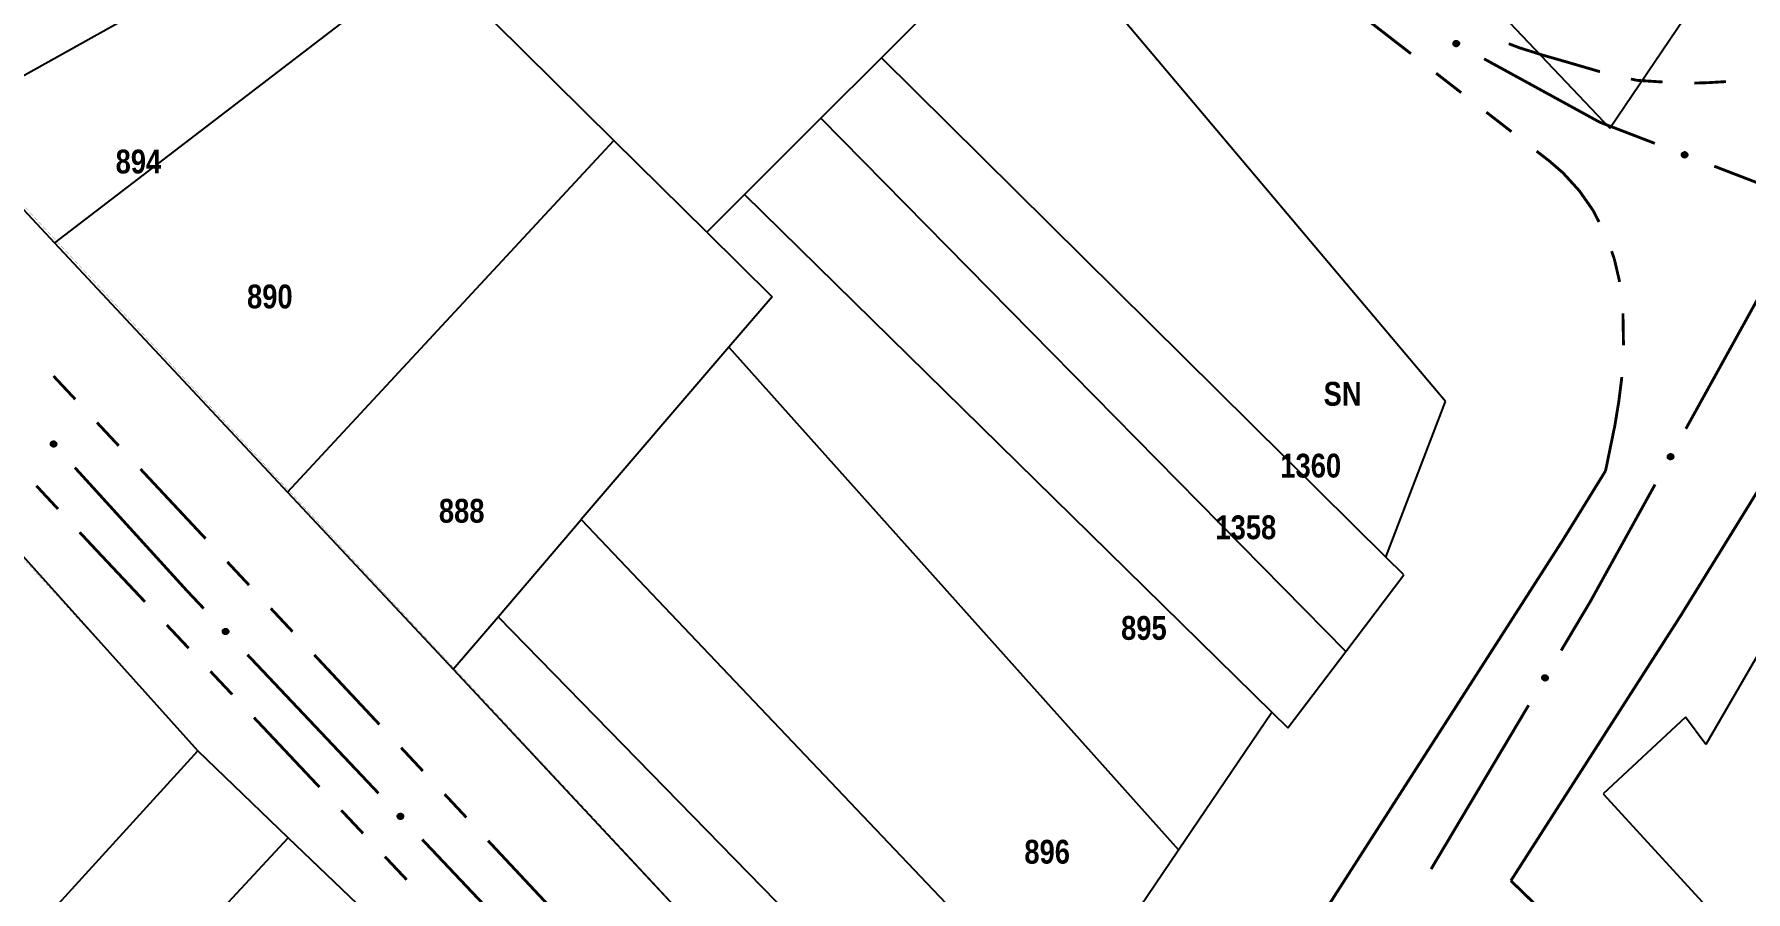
# Model space of a CAD drawing. Extents: x 201549 to 203722, y 4857623 to 4859778.
# Drawn here: x 202934.5 to 203042.1, y 4858835.8 to 4858889.7 of the extents above; entities that cross this region are included whole.
import ezdxf
from ezdxf.enums import TextEntityAlignment as Align

# ---------------------------------------------------------------- set-up
doc = ezdxf.new("R2010")
doc.units = 0
doc.header["$LTSCALE"] = 1.5
doc.header["$MEASUREMENT"] = 0
for name, color, linetype in [('CD-MALHA-LOTES', 40, 'CONTINUOUS'), ('RU-QUADRAS', 6, 'CONTINUOUS'), ('SV-EIXO-ROD-ESTR', 7, 'CONTINUOUS'), ('SV-EIXO-RUA-N-PAV', 6, 'CONTINUOUS'), ('SV-EST-MUNIC-PAV', 20, 'CONTINUOUS'), ('SV-RUA-NAO-PAV-S-GUIA-C-GUIA', 7, 'CONTINUOUS'), ('Th_NmrPort', 1, 'CONTINUOUS')]:
    doc.layers.add(name, color=color, linetype=linetype)
doc.styles.get("Standard").update_dxf_attribs({"font": 'swisscbo.ttf'})

msp = doc.modelspace()

# ---------------------------------------------------------------- linework, layer by layer
at = {"layer": 'CD-MALHA-LOTES', "linetype": 'Continuous'}
for p, q in [((203002.2, 4858916.97), (203033.52, 4858883.81)), ((202954.91, 4858898.88), (202928.66, 4858884.23)), ((202997.1, 4858897.59), (202987.74, 4858888.24)), ((203023.2, 4858866.63), (202997.1, 4858897.59)), ((203033.52, 4858883.81), (203041.97, 4858896.33)), ((202959.23, 4858894.61), (202935.77, 4858876.61)), ((202970.93, 4858883.04), (202963.41, 4858890.48)), ((202987.74, 4858888.24), (202983.94, 4858884.44)), ((203019.45, 4858856.83), (202987.74, 4858888.24)), ((202928.66, 4858884.23), (202935.77, 4858876.61)), ((202983.94, 4858884.44), (202979.13, 4858879.64)), ((202983.94, 4858884.44), (203016.93, 4858850.9)), ((202950.42, 4858860.92), (202970.93, 4858883.04)), ((202976.77, 4858877.28), (202970.93, 4858883.04)), ((202979.13, 4858879.64), (202976.77, 4858877.28)), ((202979.13, 4858879.64), (203012.28, 4858847.08)), ((202976.77, 4858877.28), (202980.88, 4858873.21)), ((202935.77, 4858876.61), (202950.42, 4858860.92)), ((202980.88, 4858873.21), (202978.16, 4858870.04)), ((202978.16, 4858870.04), (202968.87, 4858859.19)), ((202978.16, 4858870.04), (203006.42, 4858838.41)), ((203019.45, 4858856.83), (203023.2, 4858866.63)), ((202944.78, 4858844.65), (202928.57, 4858862.69)), ((202950.42, 4858860.92), (202960.82, 4858849.78)), ((202963.65, 4858853.08), (202968.87, 4858859.19)), ((202968.87, 4858859.19), (202999.02, 4858827.48)), ((203020.58, 4858855.71), (203019.45, 4858856.83)), ((203016.93, 4858850.9), (203020.58, 4858855.71)), ((202960.82, 4858849.78), (202963.65, 4858853.08)), ((202996.8, 4858819.12), (202963.65, 4858853.08)), ((203013.28, 4858846.09), (203016.93, 4858850.9)), ((203043.06, 4858851.08), (203039.57, 4858845.04)), ((202960.82, 4858849.78), (202993.35, 4858814.93)), ((203006.42, 4858838.41), (203012.28, 4858847.08)), ((203012.28, 4858847.08), (203013.28, 4858846.09)), ((203038.28, 4858846.76), (203033.12, 4858841.95)), ((203039.57, 4858845.04), (203038.28, 4858846.76)), ((202928.55, 4858826.85), (202944.78, 4858844.65)), ((202950.46, 4858839.18), (202944.78, 4858844.65)), ((203033.12, 4858841.95), (203065.63, 4858806.41)), ((202933.88, 4858821.31), (202950.46, 4858839.18)), ((202954.81, 4858835.01), (202950.46, 4858839.18)), ((202999.02, 4858827.48), (203006.42, 4858838.41))]:
    msp.add_line(p, q, dxfattribs=at)
at = {"layer": 'RU-QUADRAS', "linetype": 'Continuous'}
for points in [[(202904.89, 4859019.98, 0.01, 0.01, 0), (202909.84, 4859027.48, 0.01, 0.01, 0), (202911.85, 4859026.11, 0.01, 0.01, 0), (202917.36, 4859034.69, 0.01, 0.01, 0), (202919.17, 4859033.52, 0.01, 0.01, 0), (202922.96, 4859039.57, 0.01, 0.01, 0), (202921.39, 4859040.67, 0.01, 0.01, 0), (202926.67, 4859049.77, 0.01, 0.01, 0), (202924.38, 4859051.64, 0.01, 0.01, 0), (202936.14, 4859072.32, 0.01, 0.01, 0), (202962.41, 4859046.47, 0.01, 0.01, 0.0139849825), (203013.48, 4858989.88, 0.01, 0.01, 0), (203058.45, 4858944.45, 0.01, 0.01, 0), (203053.66, 4858917.2, 0.01, 0.01, 0), (203054.93, 4858916.22, 0.01, 0.01, 0), (203048.61, 4858906.68, 0.01, 0.01, 0), (203052.61, 4858903.7, 0.01, 0.01, 0), (203046.12, 4858892.8, 0.01, 0.01, 0), (203041.97, 4858896.33, 0.01, 0.01, 0), (203033.52, 4858883.81, 0.01, 0.01, 0)], [(202865.2, 4858952.68, 0.01, 0.01, 0), (202897.31, 4859005.18, 0.01, 0.01, 0), (202918.87, 4858982.46, 0.01, 0.01, 0), (202918.58, 4858982, 0.01, 0.01, 0), (202978.17, 4858917.52, 0.01, 0.01, 0), (202997.1, 4858897.59, 0.01, 0.01, 0), (203023.2, 4858866.63, 0.01, 0.01, 0), (203019.45, 4858856.83, 0.01, 0.01, 0), (203020.58, 4858855.71, 0.01, 0.01, 0), (203013.28, 4858846.09, 0.01, 0.01, 0), (203012.28, 4858847.08, 0.01, 0.01, 0), (202999.02, 4858827.48, 0.01, 0.01, 0), (203001.52, 4858824.85, 0.01, 0.01, 0), (202993.35, 4858814.93, 0.01, 0.01, 0), (202920.46, 4858893.31, 0.01, 0.01, 0), (202894.39, 4858919.41, 0.01, 0.01, 0)], [(202833.56, 4858893.5, 0.01, 0.01, 0), (202859.34, 4858938.88, 0.01, 0.01, 0), (202894.55, 4858898.22, 0.01, 0.01, 0), (202912.36, 4858880.37, 0.01, 0.01, 0), (202944.78, 4858844.65, 0.01, 0.01, 0), (202990.3, 4858800.99, 0.01, 0.01, 0), (202962.14, 4858756.66, 0.01, 0.01, 0), (202897.34, 4858824.65, 0.01, 0.01, 0), (202869.4, 4858853.15, 0.01, 0.01, 0)], [(203033.12, 4858841.95, 0.01, 0.01, 0), (203038.28, 4858846.76, 0.01, 0.01, 0), (203039.57, 4858845.04, 0.01, 0.01, 0), (203070.39, 4858898.41, 0.01, 0.01, -0.0036972028), (203189.65, 4858769.36, 0.01, 0.01, 0), (203242.32, 4858708.48, 0.01, 0.01, 0), (203194.88, 4858664.31, 0.01, 0.01, -0.0066842557), (203115.44, 4858751.95, 0.01, 0.01, 0)]]:
    msp.add_lwpolyline(points, format="xyseb", close=True, dxfattribs=at)
at = {"layer": 'SV-EIXO-ROD-ESTR', "const_width": 0.18}
for points in [[(203043.194123, 4858873.745011), (203038.307019, 4858864.90168)], [(203036.372275, 4858861.400713), (203032.502786, 4858854.398781)], [(203032.315007, 4858854.058992), (203030.469117, 4858850.95454)], [(203032.502786, 4858854.398781), (203032.315007, 4858854.058992)], [(203028.424816, 4858847.516397), (203022.291911, 4858837.201966)]]:
    msp.add_lwpolyline(points, dxfattribs=at)
at = {"layer": 'SV-EIXO-ROD-ESTR'}
for points in [[(203037.50549, 4858863.223707), (203037.519696, 4858863.176907), (203037.522335, 4858863.13378), (203037.514184, 4858863.097177), (203037.498546, 4858863.066709), (203037.479037, 4858863.037341), (203037.452836, 4858863.012072), (203037.417543, 4858862.990467), (203037.370696, 4858862.975888), (203037.326339, 4858862.976087), (203037.290026, 4858862.982159), (203037.257317, 4858862.996636), (203037.229105, 4858863.016066), (203037.203757, 4858863.04415), (203037.182212, 4858863.08013), (203037.168691, 4858863.127591), (203037.166394, 4858863.169889), (203037.175208, 4858863.205087), (203037.18997, 4858863.237878), (203037.210246, 4858863.267621), (203037.236109, 4858863.292278), (203037.272374, 4858863.313905), (203037.319395, 4858863.326629), (203037.361556, 4858863.329402), (203037.396869, 4858863.321085), (203037.428824, 4858863.305824), (203037.458518, 4858863.286616), (203037.485016, 4858863.261335), (203037.50549, 4858863.223707)], [(203029.615016, 4858849.302708), (203029.627738, 4858849.255483), (203029.629014, 4858849.212294), (203029.619711, 4858849.175966), (203029.603119, 4858849.146007), (203029.582693, 4858849.11727), (203029.555707, 4858849.09284), (203029.51975, 4858849.07236), (203029.472466, 4858849.059267), (203029.428137, 4858849.060867), (203029.392034, 4858849.068082), (203029.359799, 4858849.083584), (203029.332214, 4858849.103895), (203029.307765, 4858849.132765), (203029.287367, 4858849.169407), (203029.275351, 4858849.217271), (203029.27439, 4858849.259621), (203029.284311, 4858849.294523), (203029.300101, 4858849.326832), (203029.321306, 4858849.35592), (203029.347934, 4858849.379748), (203029.384864, 4858849.40022), (203029.432263, 4858849.411453), (203029.474491, 4858849.412894), (203029.509523, 4858849.403466), (203029.540981, 4858849.387204), (203029.570053, 4858849.367067), (203029.59574, 4858849.340963), (203029.615016, 4858849.302708)]]:
    msp.add_lwpolyline(points, close=True, dxfattribs=at)
for points in [[(203037.210246, 4858863.267621), (203037.166394, 4858863.169889)], [(203037.236109, 4858863.292278), (203037.168691, 4858863.127591)], [(203037.221635, 4858863.275844), (203037.170218, 4858863.154592)], [(203037.253661, 4858863.297121), (203037.178798, 4858863.110875)], [(203037.272374, 4858863.313905), (203037.182212, 4858863.08013)], [(203037.295366, 4858863.316167), (203037.194009, 4858863.065052)], [(203037.319395, 4858863.326629), (203037.203757, 4858863.04415)], [(203037.338549, 4858863.326601), (203037.217801, 4858863.034755)], [(203037.361556, 4858863.329402), (203037.229105, 4858863.016066)], [(203037.376861, 4858863.322578), (203037.244232, 4858863.009235)], [(203037.396869, 4858863.321085), (203037.257317, 4858862.996636)], [(203037.411212, 4858863.311389), (203037.272235, 4858862.992201)], [(203037.428824, 4858863.305824), (203037.290026, 4858862.982159)], [(203037.442798, 4858863.292375), (203037.312149, 4858862.982615)], [(203037.458518, 4858863.286616), (203037.326339, 4858862.976087)], [(203037.469355, 4858863.269904), (203037.351121, 4858862.979786)], [(203037.485016, 4858863.261335), (203037.370696, 4858862.975888)], [(203037.493272, 4858863.242655), (203037.394178, 4858862.987172)], [(203037.50549, 4858863.223707), (203037.417543, 4858862.990467)], [(203037.512192, 4858863.197901), (203037.438398, 4858863.007946)], [(203037.519696, 4858863.176907), (203037.452836, 4858863.012072)], [(203037.521307, 4858863.152329), (203037.469355, 4858863.032932)], [(203037.522335, 4858863.13378), (203037.479037, 4858863.037341)], [(203029.321306, 4858849.35592), (203029.27439, 4858849.259621)], [(203029.347934, 4858849.379748), (203029.275351, 4858849.217271)], [(203029.332948, 4858849.363779), (203029.277729, 4858849.244211)], [(203029.36563, 4858849.384035), (203029.284925, 4858849.200245)], [(203029.384864, 4858849.40022), (203029.287367, 4858849.169407)], [(203029.407916, 4858849.401754), (203029.298682, 4858849.153965)], [(203029.432263, 4858849.411453), (203029.307765, 4858849.132765)], [(203029.451407, 4858849.41082), (203029.321505, 4858849.122931)], [(203029.474491, 4858849.412894), (203029.332214, 4858849.103895)], [(203029.489572, 4858849.40559), (203029.347118, 4858849.09659)], [(203029.509523, 4858849.403466), (203029.359799, 4858849.083584)], [(203029.523553, 4858849.393322), (203029.374569, 4858849.07868)], [(203029.540981, 4858849.387204), (203029.392034, 4858849.068082)], [(203029.554523, 4858849.37332), (203029.414161, 4858849.067839)], [(203029.570053, 4858849.367067), (203029.428137, 4858849.060867)], [(203029.580358, 4858849.350022), (203029.453023, 4858849.063781)], [(203029.59574, 4858849.340963), (203029.472466, 4858849.059267)], [(203029.603403, 4858849.322032), (203029.496292, 4858849.069804)], [(203029.615016, 4858849.302708), (203029.51975, 4858849.07236)], [(203029.6209, 4858849.276702), (203029.541146, 4858849.089172)], [(203029.627738, 4858849.255483), (203029.555707, 4858849.09284)], [(203029.628571, 4858849.230866), (203029.572877, 4858849.113168)], [(203029.629014, 4858849.212294), (203029.582693, 4858849.11727)]]:
    msp.add_lwpolyline(points, dxfattribs=at)
at = {"layer": 'SV-EIXO-RUA-N-PAV'}
for points in [[(203023.801272, 4858889.302932), (203023.848026, 4858889.31729), (203023.891144, 4858889.32007), (203023.927774, 4858889.312037), (203023.958292, 4858889.296499), (203023.987724, 4858889.277086), (203024.013078, 4858889.250967), (203024.034798, 4858889.215745), (203024.04953, 4858889.168946), (203024.049475, 4858889.124588), (203024.043521, 4858889.088255), (203024.029151, 4858889.0555), (203024.009813, 4858889.027225), (203023.981812, 4858889.001785), (203023.945902, 4858888.980123), (203023.898486, 4858888.966448), (203023.856195, 4858888.964013), (203023.820969, 4858888.972712), (203023.78813, 4858888.987368), (203023.758321, 4858889.007547), (203023.73358, 4858889.033329), (203023.711835, 4858889.069524), (203023.698957, 4858889.116503), (203023.696047, 4858889.158655), (203023.70425, 4858889.193994), (203023.719406, 4858889.225999), (203023.738518, 4858889.255755), (203023.763712, 4858889.282335), (203023.801272, 4858889.302932)], [(203038.131739, 4858882.29454), (203038.176146, 4858882.315035), (203038.218503, 4858882.323569), (203038.255879, 4858882.320518), (203038.288205, 4858882.30921), (203038.319972, 4858882.293917), (203038.348599, 4858882.271432), (203038.374843, 4858882.239438), (203038.395715, 4858882.195036), (203038.401605, 4858882.151071), (203038.400574, 4858882.114268), (203038.390724, 4858882.079882), (203038.37535, 4858882.049271), (203038.351011, 4858882.020307), (203038.318329, 4858881.994028), (203038.273173, 4858881.974121), (203038.23159, 4858881.96604), (203038.195515, 4858881.96994), (203038.161009, 4858881.980062), (203038.128764, 4858881.996063), (203038.100791, 4858882.018297), (203038.074391, 4858882.051251), (203038.055333, 4858882.09608), (203038.0468, 4858882.137462), (203038.050192, 4858882.173582), (203038.060922, 4858882.207329), (203038.075874, 4858882.239378), (203038.097278, 4858882.269095), (203038.131739, 4858882.29454)], [(202935.69031, 4858864.120015), (202935.739191, 4858864.118381), (202935.780868, 4858864.106981), (202935.812892, 4858864.087468), (202935.836694, 4858864.062847), (202935.858208, 4858864.034915), (202935.873686, 4858864.001968), (202935.882764, 4858863.961595), (202935.881469, 4858863.912549), (202935.866985, 4858863.870623), (202935.849535, 4858863.838203), (202935.82529, 4858863.811905), (202935.797805, 4858863.79146), (202935.76305, 4858863.776515), (202935.722047, 4858863.767714), (202935.67276, 4858863.77021), (202935.631978, 4858863.781666), (202935.601499, 4858863.801353), (202935.575215, 4858863.825895), (202935.553592, 4858863.854675), (202935.538586, 4858863.887103), (202935.529799, 4858863.928403), (202935.532907, 4858863.977016), (202935.543869, 4858864.017822), (202935.563123, 4858864.04857), (202935.587867, 4858864.073903), (202935.61562, 4858864.095822), (202935.648092, 4858864.112759), (202935.69031, 4858864.120015)], [(202946.499512, 4858852.326921), (202946.548416, 4858852.326232), (202946.590305, 4858852.315641), (202946.622701, 4858852.296751), (202946.646975, 4858852.272594), (202946.669025, 4858852.245083), (202946.685137, 4858852.212442), (202946.694995, 4858852.172253), (202946.694649, 4858852.123191), (202946.680978, 4858852.080992), (202946.664158, 4858852.048241), (202946.640426, 4858852.021479), (202946.613342, 4858852.000506), (202946.578882, 4858851.984891), (202946.538057, 4858851.975299), (202946.488732, 4858851.976841), (202946.447736, 4858851.987507), (202946.416881, 4858852.006601), (202946.390127, 4858852.030629), (202946.367952, 4858852.058986), (202946.352321, 4858852.091118), (202946.342738, 4858852.132241), (202946.344905, 4858852.180904), (202946.355075, 4858852.221914), (202946.373731, 4858852.253029), (202946.397981, 4858852.278836), (202946.425305, 4858852.301287), (202946.457442, 4858852.318849), (202946.499512, 4858852.326921)], [(202957.48924, 4858840.698255), (202957.538144, 4858840.697566), (202957.580034, 4858840.686975), (202957.612429, 4858840.668085), (202957.636703, 4858840.643928), (202957.658753, 4858840.616417), (202957.674865, 4858840.583776), (202957.684723, 4858840.543587), (202957.684377, 4858840.494525), (202957.670706, 4858840.452326), (202957.653886, 4858840.419575), (202957.630154, 4858840.392813), (202957.60307, 4858840.37184), (202957.568611, 4858840.356225), (202957.527785, 4858840.346633), (202957.47846, 4858840.348175), (202957.437464, 4858840.358841), (202957.406609, 4858840.377935), (202957.379856, 4858840.401963), (202957.357681, 4858840.43032), (202957.34205, 4858840.462452), (202957.332466, 4858840.503575), (202957.334633, 4858840.552238), (202957.344804, 4858840.593248), (202957.363459, 4858840.624363), (202957.387709, 4858840.65017), (202957.415033, 4858840.672621), (202957.44717, 4858840.690183), (202957.48924, 4858840.698255)]]:
    msp.add_lwpolyline(points, close=True, dxfattribs=at)
for points in [[(203023.696047, 4858889.158655), (203024.009813, 4858889.027225)], [(203023.698923, 4858889.135657), (203023.991161, 4858889.015859)], [(203023.698957, 4858889.116503), (203023.981812, 4858889.001785)], [(203023.702821, 4858889.173981), (203024.016595, 4858889.042374)], [(203023.70425, 4858889.193994), (203024.029151, 4858889.0555)], [(203023.709498, 4858889.092508), (203023.960942, 4858888.991969)], [(203023.711835, 4858889.069524), (203023.945902, 4858888.980123)], [(203023.713898, 4858889.208369), (203024.033538, 4858889.070432)], [(203023.719406, 4858889.225999), (203024.043521, 4858889.088255)], [(203023.72868, 4858889.050865), (203023.915168, 4858888.976609)], [(203023.732809, 4858889.240016), (203024.042993, 4858889.110377)], [(203023.73358, 4858889.033329), (203023.898486, 4858888.966448)], [(203023.738518, 4858889.255755), (203024.049475, 4858889.124588)], [(203023.750061, 4858889.018908), (203023.871479, 4858888.967886)], [(203023.755194, 4858889.266647), (203024.045695, 4858889.149358)], [(203023.758321, 4858889.007547), (203023.856195, 4858888.964013)], [(203023.763712, 4858889.282335), (203024.04953, 4858889.168946)], [(203023.782365, 4858889.290652), (203024.038169, 4858889.192391)], [(203023.801272, 4858889.302932), (203024.034798, 4858889.215745)], [(203023.827057, 4858889.309718), (203024.017251, 4858889.236543)], [(203023.848026, 4858889.31729), (203024.013078, 4858889.250967)], [(203023.872599, 4858889.318981), (203023.992164, 4858889.267418)], [(203023.891144, 4858889.32007), (203023.987724, 4858889.277086)], [(203038.0468, 4858882.137462), (203038.37535, 4858882.049271)], [(203038.050192, 4858882.173582), (203038.390724, 4858882.079882)], [(203038.051459, 4858882.153558), (203038.38004, 4858882.065192)], [(203038.052733, 4858882.115057), (203038.35839, 4858882.035508)], [(203038.055333, 4858882.09608), (203038.351011, 4858882.020307)], [(203038.057827, 4858882.18912), (203038.39307, 4858882.095268)], [(203038.060922, 4858882.207329), (203038.400574, 4858882.114268)], [(203038.068995, 4858882.073715), (203038.331645, 4858882.007783)], [(203038.072326, 4858882.223017), (203038.397087, 4858882.13612)], [(203038.074391, 4858882.051251), (203038.318329, 4858881.994028)], [(203038.075874, 4858882.239378), (203038.401605, 4858882.151071)], [(203038.09094, 4858882.252407), (203038.39454, 4858882.175111)], [(203038.093585, 4858882.035018), (203038.288343, 4858881.986426)], [(203038.097278, 4858882.269095), (203038.395715, 4858882.195036)], [(203038.114648, 4858882.279837), (203038.381314, 4858882.216747)], [(203038.131739, 4858882.29454), (203038.374843, 4858882.239438)], [(203038.156382, 4858882.304721), (203038.354667, 4858882.257697)], [(203038.176146, 4858882.315035), (203038.348599, 4858882.271432)], [(203038.200271, 4858882.320004), (203038.325669, 4858882.284932)], [(203038.218503, 4858882.323569), (203038.319972, 4858882.293917)], [(203038.100791, 4858882.018297), (203038.273173, 4858881.974121)], [(203038.119056, 4858882.006216), (203038.246217, 4858881.971927)], [(203038.128764, 4858881.996063), (203038.23159, 4858881.96604)], [(202935.529799, 4858863.928403), (202935.722047, 4858863.767714)], [(202935.532907, 4858863.977016), (202935.76305, 4858863.776515)], [(202935.535068, 4858863.950898), (202935.740122, 4858863.774023)], [(202935.538586, 4858863.887103), (202935.67276, 4858863.77021)], [(202935.539107, 4858863.995139), (202935.77647, 4858863.786781)], [(202935.539657, 4858863.905279), (202935.691841, 4858863.77439)], [(202935.543869, 4858864.017822), (202935.797805, 4858863.79146)], [(202935.549479, 4858863.868105), (202935.647692, 4858863.780356)], [(202935.553592, 4858863.854675), (202935.631978, 4858863.781666)], [(202935.555261, 4858864.03011), (202935.809146, 4858863.803578)], [(202935.563123, 4858864.04857), (202935.82529, 4858863.811905)], [(202935.576923, 4858864.059024), (202935.834296, 4858863.824598)], [(202935.587867, 4858864.073903), (202935.849535, 4858863.838203)], [(202935.605102, 4858864.082797), (202935.856233, 4858863.859294)], [(202935.61562, 4858864.095822), (202935.866985, 4858863.870623)], [(202935.634933, 4858864.100695), (202935.87147, 4858863.895274)], [(202935.648092, 4858864.112759), (202935.881469, 4858863.912549)], [(202935.668436, 4858864.114555), (202935.878354, 4858863.938415)], [(202935.69031, 4858864.120015), (202935.882764, 4858863.961595)], [(202935.7169, 4858864.118043), (202935.872939, 4858863.98697)], [(202935.739191, 4858864.118381), (202935.873686, 4858864.001968)], [(202935.762977, 4858864.111985), (202935.859262, 4858864.024328)], [(202935.780868, 4858864.106981), (202935.858208, 4858864.034915)], [(202946.342738, 4858852.132241), (202946.538057, 4858851.975299)], [(202946.344905, 4858852.180904), (202946.578882, 4858851.984891)], [(202946.34757, 4858852.154832), (202946.556007, 4858851.981956)], [(202946.350753, 4858852.199144), (202946.592101, 4858851.995416)], [(202946.352321, 4858852.091118), (202946.488732, 4858851.976841)], [(202946.353041, 4858852.109311), (202946.507728, 4858851.98139)], [(202946.355075, 4858852.221914), (202946.613342, 4858852.000506)], [(202946.36358, 4858852.072334), (202946.463471, 4858851.986501)], [(202946.366228, 4858852.234421), (202946.624446, 4858852.012842)], [(202946.367952, 4858852.058986), (202946.447736, 4858851.987507)], [(202946.373731, 4858852.253029), (202946.640426, 4858852.021479)], [(202946.387326, 4858852.263748), (202946.649185, 4858852.034343)], [(202946.397981, 4858852.278836), (202946.664158, 4858852.048241)], [(202946.41504, 4858852.288061), (202946.670447, 4858852.069457)], [(202946.425305, 4858852.301287), (202946.680978, 4858852.080992)], [(202946.44452, 4858852.306533), (202946.684985, 4858852.105726)], [(202946.457442, 4858852.318849), (202946.694649, 4858852.123191)], [(202946.477748, 4858852.321039), (202946.691034, 4858852.148991)], [(202946.499512, 4858852.326921), (202946.694995, 4858852.172253)], [(202946.526135, 4858852.325463), (202946.68468, 4858852.197433)], [(202946.548416, 4858852.326232), (202946.685137, 4858852.212442)], [(202946.572321, 4858852.320298), (202946.670284, 4858852.234519)], [(202946.590305, 4858852.315641), (202946.669025, 4858852.245083)], [(202957.332466, 4858840.503575), (202957.527785, 4858840.346633)], [(202957.334633, 4858840.552238), (202957.568611, 4858840.356225)], [(202957.337299, 4858840.526166), (202957.545735, 4858840.35329)], [(202957.340481, 4858840.570478), (202957.581829, 4858840.36675)], [(202957.34205, 4858840.462452), (202957.47846, 4858840.348175)], [(202957.342769, 4858840.480645), (202957.497457, 4858840.352724)], [(202957.344804, 4858840.593248), (202957.60307, 4858840.37184)], [(202957.353308, 4858840.443668), (202957.453199, 4858840.357835)], [(202957.355956, 4858840.605755), (202957.614175, 4858840.384176)], [(202957.357681, 4858840.43032), (202957.437464, 4858840.358841)], [(202957.363459, 4858840.624363), (202957.630154, 4858840.392813)], [(202957.377055, 4858840.635082), (202957.638913, 4858840.405677)], [(202957.387709, 4858840.65017), (202957.653886, 4858840.419575)], [(202957.404769, 4858840.659395), (202957.660175, 4858840.440791)], [(202957.415033, 4858840.672621), (202957.670706, 4858840.452326)], [(202957.434248, 4858840.677867), (202957.674713, 4858840.47706)], [(202957.44717, 4858840.690183), (202957.684377, 4858840.494525)], [(202957.467476, 4858840.692373), (202957.680762, 4858840.520325)], [(202957.48924, 4858840.698255), (202957.684723, 4858840.543587)], [(202957.515863, 4858840.696797), (202957.674408, 4858840.568767)], [(202957.538144, 4858840.697566), (202957.674865, 4858840.583776)], [(202957.562049, 4858840.691632), (202957.660012, 4858840.605853)], [(202957.580034, 4858840.686975), (202957.658753, 4858840.616417)]]:
    msp.add_lwpolyline(points, dxfattribs=at)
at = {"layer": 'SV-EIXO-RUA-N-PAV', "const_width": 0.18}
for points in [[(203025.627948, 4858888.17566), (203032.642447, 4858884.328999)], [(203032.642447, 4858884.328999), (203032.893619, 4858884.19126)], [(203032.893619, 4858884.19126), (203036.359635, 4858882.858177)], [(203040.093017, 4858881.422261), (203045.693091, 4858879.268386)], [(202937.050852, 4858862.459772), (202943.77758, 4858855.060371)], [(202943.77758, 4858855.060371), (202944.10088, 4858854.704741)], [(202944.10088, 4858854.704741), (202945.144479, 4858853.600468)], [(202947.891911, 4858850.693302), (202956.134207, 4858841.971802)], [(202958.881639, 4858839.064636), (202967.123935, 4858830.343136)]]:
    msp.add_lwpolyline(points, dxfattribs=at)
at = {"layer": 'SV-EST-MUNIC-PAV', "const_width": 0.18}
for points in [[(203027.309278, 4858836.474227), (203038.010974, 4858853.19123), (203047.030648, 4858867.810751), (203055.726471, 4858881.492468), (203060.533404, 4858890.782943), (203063.94827, 4858897.233739), (203066.463918, 4858903.773196)], [(202995.900196, 4858803.808101), (203030.557849, 4858857.878514), (203033.258546, 4858862.255933)]]:
    msp.add_lwpolyline(points, dxfattribs=at)
at = {"layer": 'SV-RUA-NAO-PAV-S-GUIA-C-GUIA', "const_width": 0.18}
for points in [[(203027.309278, 4858836.474227), (203029.474227, 4858834.371134), (203033.43299, 4858830.412371), (203038.134021, 4858824.969072), (203066.092784, 4858794.041237), (203103.490943, 4858752.177429), (203136.030618, 4858716.181223), (203186.133798, 4858661.953641), (203191.536082, 4858656.721649), (203221.060371, 4858684.214174), (203247.453608, 4858708.43299), (203188.984159, 4858773.58793), (203131.085062, 4858836.021547), (203095.075048, 4858875.819231), (203066.463918, 4858903.773196)], [(203021.027988, 4858888.499897), (203016.288068, 4858892.178641)], [(203027.173953, 4858889.129165), (203027.828685, 4858888.879115)], [(203027.828685, 4858888.879115), (203029.067675, 4858888.488371)], [(203029.067675, 4858888.488371), (203029.281453, 4858888.420951)], [(203029.281453, 4858888.420951), (203030.027141, 4858888.206753)], [(203030.027141, 4858888.206753), (203030.751115, 4858887.998792)], [(203030.751115, 4858887.998792), (203031.947865, 4858887.649258)], [(203031.947865, 4858887.649258), (203032.845241, 4858887.387162)], [(203032.845241, 4858887.387162), (203032.908629, 4858887.372192)], [(203024.187934, 4858886.047401), (203022.607961, 4858887.273649)], [(203034.855089, 4858886.912524), (203035.226804, 4858886.824742)], [(203035.226804, 4858886.824742), (203036.841495, 4858886.720373)], [(203038.838371, 4858886.652028), (203039.716135, 4858886.678591)], [(203039.716135, 4858886.678591), (203040.836024, 4858886.744624)], [(203027.347881, 4858883.594905), (203025.767908, 4858884.821153)], [(203029.721649, 4858881.752577), (203028.927855, 4858882.368657)], [(203030.473956, 4858881.101104), (203029.721649, 4858881.752577)], [(203030.587699, 4858881.002606), (203030.473956, 4858881.101104)], [(203031.159531, 4858880.374339), (203030.587699, 4858881.002606)], [(203031.607124, 4858879.882574), (203031.159531, 4858880.374339)], [(203031.799216, 4858879.60807), (203031.607124, 4858879.882574)], [(203032.478257, 4858878.637705), (203031.799216, 4858879.60807)], [(203032.850049, 4858877.911729), (203032.478257, 4858878.637705)], [(203033.807934, 4858875.5991), (203033.638972, 4858876.078837)], [(203033.919182, 4858875.12048), (203033.807934, 4858875.5991)], [(203034.145581, 4858874.146446), (203033.919182, 4858875.12048)], [(203034.386766, 4858870.160228), (203034.354927, 4858872.159974)], [(202935.705994, 4858868.220129), (202937.071555, 4858866.758883)], [(203034.160241, 4858867.172066), (203034.27818, 4858868.117235)], [(203034.27818, 4858868.117235), (203034.281791, 4858868.164598)], [(203034.088848, 4858866.599921), (203034.160241, 4858867.172066)], [(203033.844247, 4858865.108957), (203034.0203, 4858866.182088)], [(203034.0203, 4858866.182088), (203034.088848, 4858866.599921)], [(202938.437117, 4858865.297636), (202939.802678, 4858863.836389)], [(203033.660741, 4858864.215075), (203033.844247, 4858865.108957)], [(203033.258546, 4858862.255933), (203033.660741, 4858864.215075)], [(202941.16824, 4858862.375143), (202945.264924, 4858857.991402)], [(202935.987032, 4858859.857718), (202934.625006, 4858861.322261)], [(202938.186472, 4858857.492733), (202937.349059, 4858858.393176)], [(202938.714318, 4858856.931657), (202938.186472, 4858857.492733)], [(202941.455157, 4858854.018274), (202938.714318, 4858856.931657)], [(202946.630485, 4858856.530156), (202947.996047, 4858855.068909)], [(202949.361608, 4858853.607662), (202950.727169, 4858852.146415)], [(202944.195996, 4858851.104891), (202942.825577, 4858852.561583)], [(202952.092731, 4858850.685169), (202956.189415, 4858846.301428)], [(202946.936835, 4858848.191508), (202945.566416, 4858849.6482)], [(202952.418514, 4858842.364742), (202948.307255, 4858846.734817)], [(202957.554977, 4858844.840182), (202958.920538, 4858843.378935)], [(202960.286099, 4858841.917688), (202961.651661, 4858840.456442)], [(202955.159353, 4858839.451359), (202953.788933, 4858840.908051)], [(202963.017222, 4858838.995195), (202967.113906, 4858834.611455)], [(202957.900192, 4858836.537976), (202956.529772, 4858837.994668)]]:
    msp.add_lwpolyline(points, dxfattribs=at)

# ---------------------------------------------------------------- texts
at = {"layer": 'Th_NmrPort', "color": 1}
for s, p in [('894', (202939.608554, 4858881.717271)), ('890', (202947.868554, 4858873.227271)), ('SN', (203015.538554, 4858867.107271)), ('1360', (203012.818554, 4858862.587271)), ('888', (202959.928554, 4858859.747271)), ('1358', (203008.738554, 4858858.707271)), ('895', (203002.808554, 4858852.377271)), ('896', (202996.728554, 4858838.297271))]:
    msp.add_text(s, height=1.5, dxfattribs=at).set_placement(p, align=Align.MIDDLE_LEFT)

doc.saveas('drawing.dxf')
